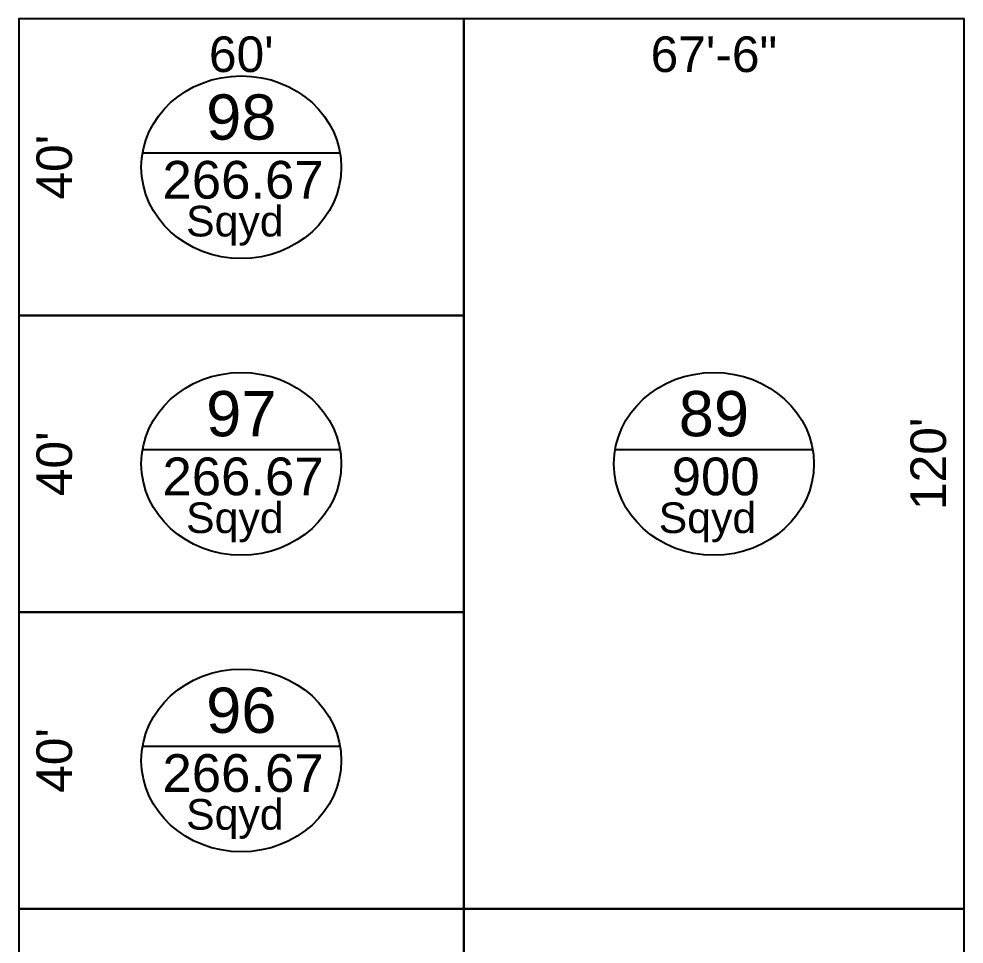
# Model space of a CAD drawing. Header units: inches. Extents: x 58735 to 82582, y -17057 to 2765.
# Drawn here: x 68908 to 70438, y -1673 to -176 of the extents above; entities that cross this region are included whole.
import ezdxf
from ezdxf.enums import TextEntityAlignment as Align

# ---------------------------------------------------------------- set-up
doc = ezdxf.new("R2010")
doc.units = ezdxf.units.IN
doc.header["$LTSCALE"] = 15
doc.header["$PDMODE"] = 35
doc.linetypes.add('DASHDOT', pattern=[1, 0.5, -0.25, 0, -0.25])
for name, color, linetype in [('A-Area-Iden', 7, 'Continuous'), ('DIM-PLOT', 7, 'DASHDOT'), ('PLOT AREA', 7, 'Continuous'), ('PlotNO.S', 181, 'Continuous'), ('Plots', 144, 'Continuous'), ('plots no outer line', 7, 'Continuous')]:
    doc.layers.add(name, color=color, linetype=linetype)
doc.layers.add('Plotouterline', color=50, linetype='Continuous', plot=False)
doc.styles.add('Arial', font='arial.ttf')
doc.dimstyles.new('dim plot 1', dxfattribs={"dimscale": 6, "dimtxt": 9.59375, "dimasz": 10, "dimexe": 9.59375, "dimexo": 9, "dimgap": 0, "dimtad": 0, "dimdec": 1, "dimzin": 12, "dimdsep": 46, "dimlunit": 4, "dimtxsty": 'Arial', "dimblk": 'ARCHTICK', "dimcen": 0.09375, "dimdle": 1.230316, "dimse1": 1, "dimse2": 1, "dimsd1": 1, "dimsd2": 1, "dimclrd": 181, "dimclre": 40, "dimazin": 0, "dimtfac": 1, "dimtdec": 1, "dimtix": 1, "dimtmove": 2, "dimatfit": 2, "dimfxl": 1, "dimtolj": 1, "dimtzin": 0, "dimarcsym": 0})

# ---------------------------------------------------------------- blocks, each defined once
blk = doc.blocks.new('*D146')
at = {"layer": 'DefPoints', "color": 0, "transparency": 16777216}
for p in [(68908.1, -175.5), (68965.7, -175.5), (68908.1, -655.5)]:
    blk.add_point(p, dxfattribs=at)
at = {"layer": 'DIM-PLOT', "color": 0, "transparency": 16777216, "insert": (68965.7, -415.5), "char_height": 57.56, "attachment_point": 5, "rotation": 90, "style": 'Arial'}
blk.add_mtext("\\A1;40'", dxfattribs=at)
blk = doc.blocks.new('_ArchTick')
at = {"color": 0, "linetype": 'ByBlock', "const_width": 0.15}
blk.add_lwpolyline([(-0.5, -0.5), (0.5, 0.5)], dxfattribs=at)
blk = doc.blocks.new('*D147')
at = {"layer": 'DefPoints', "color": 0, "transparency": 16777216}
for p in [(68908.1, -175.5), (69628.1, -175.5), (69628.1, -233.1)]:
    blk.add_point(p, dxfattribs=at)
at = {"layer": 'DIM-PLOT', "color": 0, "transparency": 16777216, "insert": (69268.1, -233.1), "char_height": 57.56, "attachment_point": 5, "style": 'Arial'}
blk.add_mtext("\\A1;60'", dxfattribs=at)
blk = doc.blocks.new('*D148')
at = {"layer": 'DefPoints', "color": 0, "transparency": 16777216}
for p in [(69628.1, -175.5), (70438.1, -175.5), (70438.1, -233.1)]:
    blk.add_point(p, dxfattribs=at)
at = {"layer": 'DIM-PLOT', "color": 0, "transparency": 16777216, "insert": (70033.1, -233.1), "char_height": 57.56, "attachment_point": 5, "style": 'Arial'}
blk.add_mtext('\\A1;67\'-6"', dxfattribs=at)
blk = doc.blocks.new('*D149')
at = {"layer": 'DefPoints', "color": 0, "transparency": 16777216}
for p in [(70438.1, -175.5), (70380.5, -1615.5), (70438.1, -1615.5)]:
    blk.add_point(p, dxfattribs=at)
at = {"layer": 'DIM-PLOT', "color": 0, "transparency": 16777216, "insert": (70380.5, -895.5), "char_height": 57.56, "attachment_point": 5, "rotation": 90, "style": 'Arial'}
blk.add_mtext("\\A1;120'", dxfattribs=at)
blk = doc.blocks.new('*D150')
at = {"layer": 'DefPoints', "color": 0, "transparency": 16777216}
for p in [(70438.1, -1615.5), (70380.5, -2575.5), (70438.1, -2575.5)]:
    blk.add_point(p, dxfattribs=at)
at = {"layer": 'DIM-PLOT', "color": 0, "transparency": 16777216, "insert": (70380.5, -2095.5), "char_height": 57.56, "attachment_point": 5, "rotation": 90, "style": 'Arial'}
blk.add_mtext("\\A1;80'", dxfattribs=at)
blk = doc.blocks.new('*D157')
at = {"layer": 'DefPoints', "color": 0, "transparency": 16777216}
for p in [(68908.1, -1615.5), (68965.7, -1615.5), (68908.1, -2095.5)]:
    blk.add_point(p, dxfattribs=at)
at = {"layer": 'DIM-PLOT', "color": 0, "transparency": 16777216, "insert": (68965.7, -1855.5), "char_height": 57.56, "attachment_point": 5, "rotation": 90, "style": 'Arial'}
blk.add_mtext("\\A1;40'", dxfattribs=at)
blk = doc.blocks.new('*D158')
at = {"layer": 'DefPoints', "color": 0, "transparency": 16777216}
for p in [(68908.1, -1135.5), (68965.7, -1135.5), (68908.1, -1615.5)]:
    blk.add_point(p, dxfattribs=at)
at = {"layer": 'DIM-PLOT', "color": 0, "transparency": 16777216, "insert": (68965.7, -1375.5), "char_height": 57.56, "attachment_point": 5, "rotation": 90, "style": 'Arial'}
blk.add_mtext("\\A1;40'", dxfattribs=at)
blk = doc.blocks.new('*D159')
at = {"layer": 'DefPoints', "color": 0, "transparency": 16777216}
for p in [(68908.1, -655.5), (68965.7, -655.5), (68908.1, -1135.5)]:
    blk.add_point(p, dxfattribs=at)
at = {"layer": 'DIM-PLOT', "color": 0, "transparency": 16777216, "insert": (68965.7, -895.5), "char_height": 57.56, "attachment_point": 5, "rotation": 90, "style": 'Arial'}
blk.add_mtext("\\A1;40'", dxfattribs=at)
blk = doc.blocks.new('plot area-No')
at = {"layer": 'plots no outer line'}
blk.add_line((-2.22, 0.321), (2.22, 0.321), dxfattribs=at)
blk.add_ellipse((0, 0), major_axis=(-2.248, 0), ratio=0.913387, dxfattribs=at)
at = {"layer": 'PLOT AREA', "style": 'Arial', "flags": 4}
for tag, height, p in [('SPACESTYLES:PLOTAREA', 0.848, (0.04, -0.283, -0.565)), ('COLUMNNOS:SQYD-SQM', 0.689, (-0.279, -1.211, -0.459))]:
    blk.add_attdef(tag, text='', height=height, dxfattribs=at).set_placement(p, align=Align.MIDDLE_CENTER)
at = {"layer": 'PlotNO.S', "color": 0, "style": 'Arial'}
blk.add_attdef('COLUMNNOS:NUMBER', text='', height=1.018, dxfattribs=at).set_placement((0, 1.128), align=Align.MIDDLE)

msp = doc.modelspace()

# ---------------------------------------------------------------- linework, layer by layer
at = {"layer": 'Plotouterline'}
msp.add_lwpolyline([(68908.11, -655.54), (68908.11, -1135.54), (68908.11, -1615.54), (68908.11, -2095.54), (68908.11, -2575.54), (68908.11, -3055.54), (68908.11, -3535.54), (69628.11, -3535.54), (70438.11, -3535.54), (70438.11, -2575.54), (70438.11, -1615.54), (70438.11, -175.54), (69628.11, -175.54), (68908.11, -175.54), (68908.11, -655.54)], close=True, dxfattribs=at)
at = {"layer": 'Plots', "color": 144, "linetype": 'Continuous', "lineweight": -3}
for p, q in [((69628.11, -175.54), (68908.11, -175.54)), ((68908.11, -175.54), (68908.11, -655.54)), ((70438.11, -175.54), (69628.11, -175.54)), ((69628.11, -1615.54), (69628.11, -175.54)), ((69628.11, -655.54), (69628.11, -175.54)), ((70438.11, -1615.54), (70438.11, -175.54)), ((68908.11, -655.54), (69628.11, -655.54)), ((69628.11, -655.54), (68908.11, -655.54)), ((68908.11, -655.54), (68908.11, -1135.54)), ((69628.11, -1135.54), (69628.11, -655.54)), ((69628.11, -1135.54), (68908.11, -1135.54)), ((68908.11, -1135.54), (68908.11, -1615.54)), ((68908.11, -1135.54), (69628.11, -1135.54)), ((69628.11, -1615.54), (69628.11, -1135.54)), ((69628.11, -1615.54), (68908.11, -1615.54)), ((68908.11, -1615.54), (68908.11, -2095.54)), ((68908.11, -1615.54), (69628.11, -1615.54)), ((70438.11, -1615.54), (69628.11, -1615.54)), ((69628.11, -2575.54), (69628.11, -1615.54)), ((69628.11, -1615.54), (70438.11, -1615.54)), ((69628.11, -2095.54), (69628.11, -1615.54)), ((70438.11, -2575.54), (70438.11, -1615.54))]:
    msp.add_line(p, q, dxfattribs=at)
at = {"layer": 'Plots'}
for points in [[(69628.11, -175.54), (68908.11, -175.54), (68908.11, -655.54), (69628.11, -655.54)], [(70438.11, -175.54), (69628.11, -175.54), (69628.11, -1615.54), (70438.11, -1615.54)], [(69628.11, -655.54), (68908.11, -655.54), (68908.11, -1135.54), (69628.11, -1135.54)], [(69628.11, -1135.54), (68908.11, -1135.54), (68908.11, -1615.54), (69628.11, -1615.54)], [(69628.11, -1615.54), (68908.11, -1615.54), (68908.11, -2095.54), (69628.11, -2095.54)], [(70438.11, -1615.54), (69628.11, -1615.54), (69628.11, -2575.54), (70438.11, -2575.54)]]:
    msp.add_lwpolyline(points, close=True, dxfattribs=at)

# ---------------------------------------------------------------- block references
at = {"layer": 'A-Area-Iden', "color": 7, "linetype": 'Continuous', "lineweight": -3}
ref = msp.add_blockref('plot area-No', (69268.11, -415.54), dxfattribs=dict(at, xscale=72, yscale=72, zscale=72))
ref.add_attrib('COLUMNNOS:SQYD-SQM', ' Sqyd', dxfattribs={"layer": 'PLOT AREA', "height": 49.59, "style": 'Arial'}).set_placement((69248.03, -502.76, -33.06), align=Align.MIDDLE_CENTER)
ref.add_attrib('SPACESTYLES:PLOTAREA', '266.67', dxfattribs={"layer": 'PLOT AREA', "height": 61.053, "style": 'Arial'}).set_placement((69270.98, -435.88, -40.7), align=Align.MIDDLE_CENTER)
ref.add_attrib('COLUMNNOS:NUMBER', '98', dxfattribs={"layer": 'PlotNO.S', "color": 0, "height": 73.263, "style": 'Arial'}).set_placement((69268.11, -334.29), align=Align.MIDDLE)
ref = msp.add_blockref('plot area-No', (69268.11, -895.54), dxfattribs=dict(at, xscale=72, yscale=72, zscale=72))
ref.add_attrib('COLUMNNOS:SQYD-SQM', ' Sqyd', dxfattribs={"layer": 'PLOT AREA', "height": 49.59, "style": 'Arial'}).set_placement((69248.03, -982.76, -33.06), align=Align.MIDDLE_CENTER)
ref.add_attrib('SPACESTYLES:PLOTAREA', '266.67', dxfattribs={"layer": 'PLOT AREA', "height": 61.053, "style": 'Arial'}).set_placement((69270.98, -915.88, -40.7), align=Align.MIDDLE_CENTER)
ref.add_attrib('COLUMNNOS:NUMBER', '97', dxfattribs={"layer": 'PlotNO.S', "color": 0, "height": 73.263, "style": 'Arial'}).set_placement((69268.11, -814.29), align=Align.MIDDLE)
ref = msp.add_blockref('plot area-No', (70033.11, -895.54), dxfattribs=dict(at, xscale=72, yscale=72, zscale=72))
ref.add_attrib('COLUMNNOS:SQYD-SQM', ' Sqyd', dxfattribs={"layer": 'PLOT AREA', "height": 49.59, "style": 'Arial'}).set_placement((70013.03, -982.76, -33.06), align=Align.MIDDLE_CENTER)
ref.add_attrib('SPACESTYLES:PLOTAREA', '900', dxfattribs={"layer": 'PLOT AREA', "height": 61.053, "style": 'Arial'}).set_placement((70035.98, -915.88, -40.7), align=Align.MIDDLE_CENTER)
ref.add_attrib('COLUMNNOS:NUMBER', '89', dxfattribs={"layer": 'PlotNO.S', "color": 0, "height": 73.263, "style": 'Arial'}).set_placement((70033.11, -814.29), align=Align.MIDDLE)
ref = msp.add_blockref('plot area-No', (69268.11, -1375.54), dxfattribs=dict(at, xscale=72, yscale=72, zscale=72))
ref.add_attrib('COLUMNNOS:SQYD-SQM', ' Sqyd', dxfattribs={"layer": 'PLOT AREA', "height": 49.59, "style": 'Arial'}).set_placement((69248.03, -1462.76, -33.06), align=Align.MIDDLE_CENTER)
ref.add_attrib('SPACESTYLES:PLOTAREA', '266.67', dxfattribs={"layer": 'PLOT AREA', "height": 61.053, "style": 'Arial'}).set_placement((69270.98, -1395.88, -40.7), align=Align.MIDDLE_CENTER)
ref.add_attrib('COLUMNNOS:NUMBER', '96', dxfattribs={"layer": 'PlotNO.S', "color": 0, "height": 73.263, "style": 'Arial'}).set_placement((69268.11, -1294.29), align=Align.MIDDLE)

# ---------------------------------------------------------------- dimensions: what is measured, and where the dimension line sits
at = {"layer": 'DIM-PLOT'}
for p1, p2, picture, middle in [((68908.11, -655.54), (68908.11, -175.54), '*D146', (68965.67, -415.54)), ((68908.11, -175.54), (69628.11, -175.54), '*D147', (69268.11, -233.1)), ((69628.11, -175.54), (70438.11, -175.54), '*D148', (70033.11, -233.1)), ((70438.11, -175.54), (70438.11, -1615.54), '*D149', (70380.54, -895.54)), ((68908.11, -1135.54), (68908.11, -655.54), '*D159', (68965.67, -895.54)), ((68908.11, -1615.54), (68908.11, -1135.54), '*D158', (68965.67, -1375.54)), ((68908.11, -2095.54), (68908.11, -1615.54), '*D157', (68965.67, -1855.54)), ((70438.11, -1615.54), (70438.11, -2575.54), '*D150', (70380.54, -2095.54))]:
    dim = msp.add_aligned_dim(p1=p1, p2=p2, distance=-57.56, dimstyle='dim plot 1', override={"dimdec": 0}, dxfattribs=at)
    dim.commit()
    dim.dimension.update_dxf_attribs({"geometry": picture, "text_midpoint": middle})

doc.saveas('drawing.dxf')
